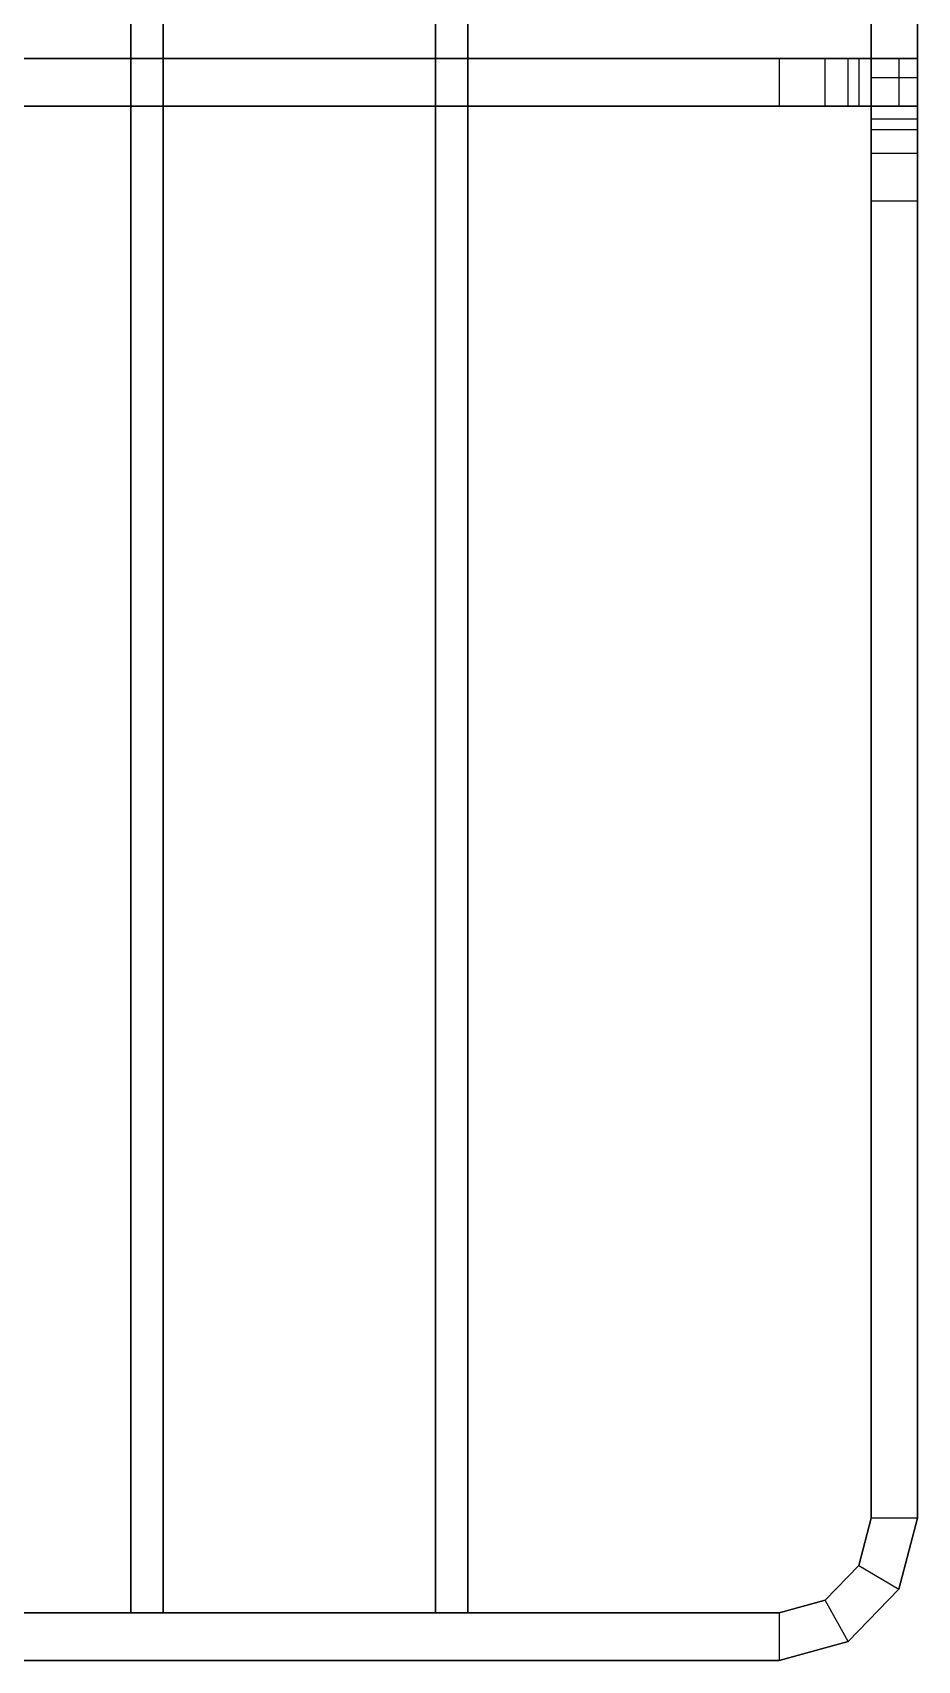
# Model space of a CAD drawing. Extents: x -5 to 335, y -500 to 0.
# Drawn here: x 260.6 to 335.1, y -465 to -327.8 of the extents above; entities that cross this region are included whole.
import ezdxf

# ---------------------------------------------------------------- set-up
doc = ezdxf.new("R2010")
doc.units = 0
doc.header["$MEASUREMENT"] = 0
doc.layers.add('ACESSORIO', color=7, linetype='CONTINUOUS')

msp = doc.modelspace()

# ---------------------------------------------------------------- linework, layer by layer
at = {"layer": 'ACESSORIO'}
for points in [[(271.58, -461, 122.09), (268.86, -461, 122.09), (268.86, -39, 122.09), (271.58, -39, 122.09)], [(268.86, -461, 124.94), (268.86, -39, 124.94), (271.58, -39, 124.94), (271.58, -461, 124.94)], [(268.86, -39, 122.09), (268.86, -461, 122.09), (268.86, -461, 124.94), (268.86, -39, 124.94)], [(271.58, -461, 442.59), (268.86, -461, 442.59), (268.86, -39, 442.59), (271.58, -39, 442.59)], [(268.86, -461, 445.44), (268.86, -39, 445.44), (271.58, -39, 445.44), (271.58, -461, 445.44)], [(268.86, -39, 442.59), (268.86, -461, 442.59), (268.86, -461, 445.44), (268.86, -39, 445.44)], [(268.86, -39, 763.08), (268.86, -461, 763.08), (268.86, -461, 765.93), (268.86, -39, 765.93)], [(268.86, -461, 765.93), (268.86, -39, 765.93), (271.58, -39, 765.93), (271.58, -461, 765.93)], [(271.58, -461, 763.08), (268.86, -461, 763.08), (268.86, -39, 763.08), (271.58, -39, 763.08)], [(271.58, -461, 1083.58), (268.86, -461, 1083.58), (268.86, -39, 1083.58), (271.58, -39, 1083.58)], [(268.86, -461, 1086.42), (268.86, -39, 1086.42), (271.58, -39, 1086.42), (271.58, -461, 1086.42)], [(268.86, -39, 1083.58), (268.86, -461, 1083.58), (268.86, -461, 1086.42), (268.86, -39, 1086.42)], [(268.86, -39, 1408.14), (268.86, -461, 1408.14), (268.86, -461, 1410.99), (268.86, -39, 1410.99)], [(268.86, -461, 1410.99), (268.86, -39, 1410.99), (271.58, -39, 1410.99), (271.58, -461, 1410.99)], [(271.58, -461, 1408.14), (268.86, -461, 1408.14), (268.86, -39, 1408.14), (271.58, -39, 1408.14)], [(271.58, -461, 122.09), (271.58, -461, 124.94), (271.58, -39, 124.94), (271.58, -39, 122.09)], [(271.58, -461, 442.59), (271.58, -461, 445.44), (271.58, -39, 445.44), (271.58, -39, 442.59)], [(271.58, -461, 763.08), (271.58, -461, 765.93), (271.58, -39, 765.93), (271.58, -39, 763.08)], [(271.58, -461, 1083.58), (271.58, -461, 1086.42), (271.58, -39, 1086.42), (271.58, -39, 1083.58)], [(271.58, -461, 1408.14), (271.58, -461, 1410.99), (271.58, -39, 1410.99), (271.58, -39, 1408.14)], [(294.54, -39, 121.7), (294.54, -461, 121.7), (294.54, -461, 124.55), (294.54, -39, 124.55)], [(294.54, -461, 124.55), (294.54, -39, 124.55), (297.26, -39, 124.55), (297.26, -461, 124.55)], [(297.26, -461, 121.7), (294.54, -461, 121.7), (294.54, -39, 121.7), (297.26, -39, 121.7)], [(294.54, -39, 442.19), (294.54, -461, 442.19), (294.54, -461, 445.04), (294.54, -39, 445.04)], [(294.54, -461, 445.04), (294.54, -39, 445.04), (297.26, -39, 445.04), (297.26, -461, 445.04)], [(297.26, -461, 442.19), (294.54, -461, 442.19), (294.54, -39, 442.19), (297.26, -39, 442.19)], [(297.26, -461, 762.68), (294.54, -461, 762.68), (294.54, -39, 762.68), (297.26, -39, 762.68)], [(294.54, -461, 765.53), (294.54, -39, 765.53), (297.26, -39, 765.53), (297.26, -461, 765.53)], [(294.54, -39, 762.68), (294.54, -461, 762.68), (294.54, -461, 765.53), (294.54, -39, 765.53)], [(294.54, -39, 1083.18), (294.54, -461, 1083.18), (294.54, -461, 1086.03), (294.54, -39, 1086.03)], [(294.54, -461, 1086.03), (294.54, -39, 1086.03), (297.26, -39, 1086.03), (297.26, -461, 1086.03)], [(297.26, -461, 1083.18), (294.54, -461, 1083.18), (294.54, -39, 1083.18), (297.26, -39, 1083.18)], [(297.26, -461, 1407.74), (294.54, -461, 1407.74), (294.54, -39, 1407.74), (297.26, -39, 1407.74)], [(294.54, -461, 1410.59), (294.54, -39, 1410.59), (297.26, -39, 1410.59), (297.26, -461, 1410.59)], [(294.54, -39, 1407.74), (294.54, -461, 1407.74), (294.54, -461, 1410.59), (294.54, -39, 1410.59)], [(297.26, -461, 121.7), (297.26, -461, 124.55), (297.26, -39, 124.55), (297.26, -39, 121.7)], [(297.26, -461, 442.19), (297.26, -461, 445.04), (297.26, -39, 445.04), (297.26, -39, 442.19)], [(297.26, -461, 762.68), (297.26, -461, 765.53), (297.26, -39, 765.53), (297.26, -39, 762.68)], [(297.26, -461, 1083.18), (297.26, -461, 1086.03), (297.26, -39, 1086.03), (297.26, -39, 1083.18)], [(297.26, -461, 1407.74), (297.26, -461, 1410.59), (297.26, -39, 1410.59), (297.26, -39, 1407.74)], [(331.26, -453, 121.7), (331.26, -47, 121.7), (331.26, -47, 125.77), (331.26, -453, 125.77)], [(335.15, -47, 121.7), (335.15, -453, 121.7), (331.26, -453, 121.7), (331.26, -47, 121.7)], [(335.15, -453, 125.77), (331.26, -453, 125.77), (331.26, -47, 125.77), (335.15, -47, 125.77)], [(331.26, -453, 170.53), (331.26, -47, 170.53), (331.26, -47, 174.6), (331.26, -453, 174.6)], [(335.15, -47, 170.53), (335.15, -453, 170.53), (331.26, -453, 170.53), (331.26, -47, 170.53)], [(335.15, -453, 174.6), (331.26, -453, 174.6), (331.26, -47, 174.6), (335.15, -47, 174.6)], [(331.26, -453, 442.19), (331.26, -47, 442.19), (331.26, -47, 446.26), (331.26, -453, 446.26)], [(335.15, -47, 442.19), (335.15, -453, 442.19), (331.26, -453, 442.19), (331.26, -47, 442.19)], [(335.15, -453, 446.26), (331.26, -453, 446.26), (331.26, -47, 446.26), (335.15, -47, 446.26)], [(335.15, -453, 495.1), (331.26, -453, 495.1), (331.26, -47, 495.1), (335.15, -47, 495.1)], [(335.15, -47, 491.03), (335.15, -453, 491.03), (331.26, -453, 491.03), (331.26, -47, 491.03)], [(331.26, -453, 491.03), (331.26, -47, 491.03), (331.26, -47, 495.1), (331.26, -453, 495.1)], [(331.26, -453, 811.52), (331.26, -47, 811.52), (331.26, -47, 815.59), (331.26, -453, 815.59)], [(335.15, -47, 811.52), (335.15, -453, 811.52), (331.26, -453, 811.52), (331.26, -47, 811.52)], [(335.15, -453, 815.59), (331.26, -453, 815.59), (331.26, -47, 815.59), (335.15, -47, 815.59)], [(335.15, -453, 766.75), (331.26, -453, 766.75), (331.26, -47, 766.75), (335.15, -47, 766.75)], [(335.15, -47, 762.68), (335.15, -453, 762.68), (331.26, -453, 762.68), (331.26, -47, 762.68)], [(331.26, -453, 762.68), (331.26, -47, 762.68), (331.26, -47, 766.75), (331.26, -453, 766.75)], [(331.26, -453, 1083.18), (331.26, -47, 1083.18), (331.26, -47, 1087.25), (331.26, -453, 1087.25)], [(335.15, -47, 1083.18), (335.15, -453, 1083.18), (331.26, -453, 1083.18), (331.26, -47, 1083.18)], [(335.15, -453, 1087.25), (331.26, -453, 1087.25), (331.26, -47, 1087.25), (335.15, -47, 1087.25)], [(335.15, -453, 1136.09), (331.26, -453, 1136.09), (331.26, -47, 1136.09), (335.15, -47, 1136.09)], [(335.15, -47, 1132.02), (335.15, -453, 1132.02), (331.26, -453, 1132.02), (331.26, -47, 1132.02)], [(331.26, -453, 1132.02), (331.26, -47, 1132.02), (331.26, -47, 1136.09), (331.26, -453, 1136.09)], [(331.26, -453, 1456.58), (331.26, -47, 1456.58), (331.26, -47, 1460.65), (331.26, -453, 1460.65)], [(335.15, -47, 1456.58), (335.15, -453, 1456.58), (331.26, -453, 1456.58), (331.26, -47, 1456.58)], [(335.15, -453, 1460.65), (331.26, -453, 1460.65), (331.26, -47, 1460.65), (335.15, -47, 1460.65)], [(335.15, -453, 1411.81), (331.26, -453, 1411.81), (331.26, -47, 1411.81), (335.15, -47, 1411.81)], [(335.15, -47, 1407.74), (335.15, -453, 1407.74), (331.26, -453, 1407.74), (331.26, -47, 1407.74)], [(331.26, -453, 1407.74), (331.26, -47, 1407.74), (331.26, -47, 1411.81), (331.26, -453, 1411.81)], [(335.15, -453, 125.77), (335.15, -453, 121.7), (335.15, -47, 121.7), (335.15, -47, 125.77)], [(335.15, -453, 174.6), (335.15, -453, 170.53), (335.15, -47, 170.53), (335.15, -47, 174.6)], [(335.15, -453, 446.26), (335.15, -453, 442.19), (335.15, -47, 442.19), (335.15, -47, 446.26)], [(335.15, -453, 495.1), (335.15, -453, 491.03), (335.15, -47, 491.03), (335.15, -47, 495.1)], [(335.15, -453, 815.59), (335.15, -453, 811.52), (335.15, -47, 811.52), (335.15, -47, 815.59)], [(335.15, -453, 766.75), (335.15, -453, 762.68), (335.15, -47, 762.68), (335.15, -47, 766.75)], [(335.15, -453, 1087.25), (335.15, -453, 1083.18), (335.15, -47, 1083.18), (335.15, -47, 1087.25)], [(335.15, -453, 1136.09), (335.15, -453, 1132.02), (335.15, -47, 1132.02), (335.15, -47, 1136.09)], [(335.15, -453, 1460.65), (335.15, -453, 1456.58), (335.15, -47, 1456.58), (335.15, -47, 1460.65)], [(335.15, -453, 1411.81), (335.15, -453, 1407.74), (335.15, -47, 1407.74), (335.15, -47, 1411.81)], [(323.49, -330, 121.7), (323.49, -330, 117.63), (6.81, -330, 118.02), (6.81, -330, 122.09)], [(6.81, -330, 118.02), (323.49, -330, 117.63), (323.49, -334, 117.63), (6.81, -334, 118.02)], [(323.49, -330, 121.7), (323.49, -334, 121.7), (6.81, -334, 122.09), (6.81, -330, 122.09)], [(323.49, -330, 442.19), (323.49, -330, 438.12), (6.81, -330, 438.52), (6.81, -330, 442.59)], [(6.81, -330, 438.52), (323.49, -330, 438.12), (323.49, -334, 438.12), (6.81, -334, 438.52)], [(323.49, -330, 442.19), (323.49, -334, 442.19), (6.81, -334, 442.59), (6.81, -330, 442.59)], [(323.49, -330, 762.68), (323.49, -334, 762.68), (6.81, -334, 763.08), (6.81, -330, 763.08)], [(6.81, -330, 759.01), (323.49, -330, 758.61), (323.49, -334, 758.61), (6.81, -334, 759.01)], [(323.49, -330, 762.68), (323.49, -330, 758.61), (6.81, -330, 759.01), (6.81, -330, 763.08)], [(323.49, -330, 1083.18), (323.49, -330, 1079.11), (6.81, -330, 1079.51), (6.81, -330, 1083.58)], [(6.81, -330, 1079.51), (323.49, -330, 1079.11), (323.49, -334, 1079.11), (6.81, -334, 1079.51)], [(323.49, -330, 1083.18), (323.49, -334, 1083.18), (6.81, -334, 1083.58), (6.81, -330, 1083.58)], [(323.49, -330, 1407.74), (323.49, -334, 1407.74), (6.81, -334, 1408.14), (6.81, -330, 1408.14)], [(6.81, -330, 1404.07), (323.49, -330, 1403.67), (323.49, -334, 1403.67), (6.81, -334, 1404.07)], [(323.49, -330, 1407.74), (323.49, -330, 1403.67), (6.81, -330, 1404.07), (6.81, -330, 1408.14)], [(329.32, -330, 119.26), (327.38, -330, 122.78), (323.49, -330, 121.7), (323.49, -330, 117.63)], [(323.49, -330, 121.7), (323.49, -334, 121.7), (327.38, -334, 122.78), (327.38, -330, 122.78)], [(329.32, -334, 119.26), (329.32, -330, 119.26), (323.49, -330, 117.63), (323.49, -334, 117.63)], [(329.32, -334, 439.76), (329.32, -330, 439.76), (323.49, -330, 438.12), (323.49, -334, 438.12)], [(329.32, -330, 439.76), (327.38, -330, 443.28), (323.49, -330, 442.19), (323.49, -330, 438.12)], [(323.49, -330, 442.19), (323.49, -334, 442.19), (327.38, -334, 443.28), (327.38, -330, 443.28)], [(329.32, -330, 760.25), (327.38, -330, 763.77), (323.49, -330, 762.68), (323.49, -330, 758.61)], [(329.32, -334, 760.25), (329.32, -330, 760.25), (323.49, -330, 758.61), (323.49, -334, 758.61)], [(323.49, -330, 762.68), (323.49, -334, 762.68), (327.38, -334, 763.77), (327.38, -330, 763.77)], [(329.32, -334, 1080.75), (329.32, -330, 1080.75), (323.49, -330, 1079.11), (323.49, -334, 1079.11)], [(329.32, -330, 1080.75), (327.38, -330, 1084.27), (323.49, -330, 1083.18), (323.49, -330, 1079.11)], [(323.49, -330, 1083.18), (323.49, -334, 1083.18), (327.38, -334, 1084.27), (327.38, -330, 1084.27)], [(323.49, -330, 1407.74), (323.49, -334, 1407.74), (327.38, -334, 1408.83), (327.38, -330, 1408.83)], [(329.32, -330, 1405.31), (327.38, -330, 1408.83), (323.49, -330, 1407.74), (323.49, -330, 1403.67)], [(329.32, -334, 1405.31), (329.32, -330, 1405.31), (323.49, -330, 1403.67), (323.49, -334, 1403.67)], [(327.38, -334, 122.78), (327.38, -330, 122.78), (330.22, -330, 125.77), (330.22, -334, 125.77)], [(330.22, -330, 125.77), (333.59, -330, 123.73), (329.32, -330, 119.26), (327.38, -330, 122.78)], [(330.22, -330, 446.26), (333.59, -330, 444.23), (329.32, -330, 439.76), (327.38, -330, 443.28)], [(327.38, -334, 443.28), (327.38, -330, 443.28), (330.22, -330, 446.26), (330.22, -334, 446.26)], [(330.22, -330, 766.75), (333.59, -330, 764.72), (329.32, -330, 760.25), (327.38, -330, 763.77)], [(327.38, -334, 763.77), (327.38, -330, 763.77), (330.22, -330, 766.75), (330.22, -334, 766.75)], [(330.22, -330, 1087.25), (333.59, -330, 1085.21), (329.32, -330, 1080.75), (327.38, -330, 1084.27)], [(327.38, -334, 1084.27), (327.38, -330, 1084.27), (330.22, -330, 1087.25), (330.22, -334, 1087.25)], [(330.22, -330, 1411.81), (333.59, -330, 1409.78), (329.32, -330, 1405.31), (327.38, -330, 1408.83)], [(327.38, -334, 1408.83), (327.38, -330, 1408.83), (330.22, -330, 1411.81), (330.22, -334, 1411.81)], [(333.59, -330, 123.73), (333.59, -334, 123.73), (329.32, -334, 119.26), (329.32, -330, 119.26)], [(333.59, -330, 444.23), (333.59, -334, 444.23), (329.32, -334, 439.76), (329.32, -330, 439.76)], [(333.59, -330, 764.72), (333.59, -334, 764.72), (329.32, -334, 760.25), (329.32, -330, 760.25)], [(333.59, -330, 1085.21), (333.59, -334, 1085.21), (329.32, -334, 1080.75), (329.32, -330, 1080.75)], [(333.59, -330, 1409.78), (333.59, -334, 1409.78), (329.32, -334, 1405.31), (329.32, -330, 1405.31)], [(330.22, -330, 125.77), (330.22, -334, 125.77), (331.26, -334, 129.84), (331.26, -330, 129.84)], [(335.15, -330, 129.84), (331.26, -330, 129.84), (330.22, -330, 125.77), (333.59, -330, 123.73)], [(330.22, -330, 446.26), (330.22, -334, 446.26), (331.26, -334, 450.33), (331.26, -330, 450.33)], [(335.15, -330, 450.33), (331.26, -330, 450.33), (330.22, -330, 446.26), (333.59, -330, 444.23)], [(330.22, -330, 766.75), (330.22, -334, 766.75), (331.26, -334, 770.82), (331.26, -330, 770.82)], [(335.15, -330, 770.82), (331.26, -330, 770.82), (330.22, -330, 766.75), (333.59, -330, 764.72)], [(330.22, -330, 1087.25), (330.22, -334, 1087.25), (331.26, -334, 1091.32), (331.26, -330, 1091.32)], [(335.15, -330, 1091.32), (331.26, -330, 1091.32), (330.22, -330, 1087.25), (333.59, -330, 1085.21)], [(330.22, -330, 1411.81), (330.22, -334, 1411.81), (331.26, -334, 1415.88), (331.26, -330, 1415.88)], [(335.15, -330, 1415.88), (331.26, -330, 1415.88), (330.22, -330, 1411.81), (333.59, -330, 1409.78)], [(331.26, -334, 211.23), (331.26, -334, 129.84), (331.26, -330, 129.84), (331.26, -330, 211.23)], [(335.15, -330, 211.23), (331.26, -330, 211.23), (331.26, -330, 129.84), (335.15, -330, 129.84)], [(331.26, -330, 211.23), (331.26, -334, 211.23), (331.26, -335.07, 215.3), (331.26, -331.61, 217.34)], [(335.15, -330, 211.23), (331.26, -330, 211.23), (331.26, -331.61, 217.34), (335.15, -331.61, 217.34)], [(331.26, -334, 531.73), (331.26, -334, 450.33), (331.26, -330, 450.33), (331.26, -330, 531.73)], [(335.15, -330, 531.73), (331.26, -330, 531.73), (331.26, -330, 450.33), (335.15, -330, 450.33)], [(335.15, -330, 531.73), (331.26, -330, 531.73), (331.26, -331.61, 537.83), (335.15, -331.61, 537.83)], [(331.26, -330, 531.73), (331.26, -334, 531.73), (331.26, -335.07, 535.8), (331.26, -331.61, 537.83)], [(335.15, -330, 852.22), (331.26, -330, 852.22), (331.26, -330, 770.82), (335.15, -330, 770.82)], [(331.26, -334, 852.22), (331.26, -334, 770.82), (331.26, -330, 770.82), (331.26, -330, 852.22)], [(331.26, -330, 852.22), (331.26, -334, 852.22), (331.26, -335.07, 856.29), (331.26, -331.61, 858.32)], [(335.15, -330, 852.22), (331.26, -330, 852.22), (331.26, -331.61, 858.32), (335.15, -331.61, 858.32)], [(335.15, -330, 1497.28), (331.26, -330, 1497.28), (331.26, -330, 1415.88), (335.15, -330, 1415.88)], [(331.26, -334, 1497.28), (331.26, -334, 1415.88), (331.26, -330, 1415.88), (331.26, -330, 1497.28)], [(331.26, -334, 1172.71), (331.26, -334, 1091.32), (331.26, -330, 1091.32), (331.26, -330, 1172.71)], [(335.15, -330, 1172.71), (331.26, -330, 1172.71), (331.26, -330, 1091.32), (335.15, -330, 1091.32)], [(331.26, -330, 1172.71), (331.26, -334, 1172.71), (331.26, -335.07, 1176.78), (331.26, -331.61, 1178.82)], [(335.15, -330, 1172.71), (331.26, -330, 1172.71), (331.26, -331.61, 1178.82), (335.15, -331.61, 1178.82)], [(331.26, -330, 1497.28), (331.26, -334, 1497.28), (331.26, -335.07, 1501.35), (331.26, -331.61, 1503.38)], [(335.15, -330, 1497.28), (331.26, -330, 1497.28), (331.26, -331.61, 1503.38), (335.15, -331.61, 1503.38)], [(335.15, -334, 129.84), (335.15, -330, 129.84), (333.59, -330, 123.73), (333.59, -334, 123.73)], [(335.15, -334, 450.33), (335.15, -330, 450.33), (333.59, -330, 444.23), (333.59, -334, 444.23)], [(335.15, -334, 770.82), (335.15, -330, 770.82), (333.59, -330, 764.72), (333.59, -334, 764.72)], [(335.15, -334, 1091.32), (335.15, -330, 1091.32), (333.59, -330, 1085.21), (333.59, -334, 1085.21)], [(335.15, -334, 1415.88), (335.15, -330, 1415.88), (333.59, -330, 1409.78), (333.59, -334, 1409.78)], [(335.15, -330, 211.23), (335.15, -334, 211.23), (335.15, -334, 129.84), (335.15, -330, 129.84)], [(335.15, -330, 211.23), (335.15, -334, 211.23), (335.15, -335.07, 215.3), (335.15, -331.61, 217.34)], [(335.15, -330, 531.73), (335.15, -334, 531.73), (335.15, -334, 450.33), (335.15, -330, 450.33)], [(335.15, -330, 531.73), (335.15, -334, 531.73), (335.15, -335.07, 535.8), (335.15, -331.61, 537.83)], [(335.15, -330, 852.22), (335.15, -334, 852.22), (335.15, -334, 770.82), (335.15, -330, 770.82)], [(335.15, -330, 852.22), (335.15, -334, 852.22), (335.15, -335.07, 856.29), (335.15, -331.61, 858.32)], [(335.15, -330, 1497.28), (335.15, -334, 1497.28), (335.15, -334, 1415.88), (335.15, -330, 1415.88)], [(335.15, -330, 1172.71), (335.15, -334, 1172.71), (335.15, -334, 1091.32), (335.15, -330, 1091.32)], [(335.15, -330, 1172.71), (335.15, -334, 1172.71), (335.15, -335.07, 1176.78), (335.15, -331.61, 1178.82)], [(335.15, -330, 1497.28), (335.15, -334, 1497.28), (335.15, -335.07, 1501.35), (335.15, -331.61, 1503.38)], [(331.26, -335.07, 215.3), (331.26, -331.61, 217.34), (331.26, -336, 221.8), (331.26, -338, 218.28)], [(331.26, -331.61, 217.34), (335.15, -331.61, 217.34), (335.15, -336, 221.8), (331.26, -336, 221.8)], [(331.26, -335.07, 535.8), (331.26, -331.61, 537.83), (331.26, -336, 542.3), (331.26, -338, 538.78)], [(331.26, -331.61, 537.83), (335.15, -331.61, 537.83), (335.15, -336, 542.3), (331.26, -336, 542.3)], [(331.26, -335.07, 856.29), (331.26, -331.61, 858.32), (331.26, -336, 862.79), (331.26, -338, 859.27)], [(331.26, -331.61, 858.32), (335.15, -331.61, 858.32), (335.15, -336, 862.79), (331.26, -336, 862.79)], [(331.26, -335.07, 1176.78), (331.26, -331.61, 1178.82), (331.26, -336, 1183.29), (331.26, -338, 1179.77)], [(331.26, -331.61, 1178.82), (335.15, -331.61, 1178.82), (335.15, -336, 1183.29), (331.26, -336, 1183.29)], [(331.26, -335.07, 1501.35), (331.26, -331.61, 1503.38), (331.26, -336, 1507.85), (331.26, -338, 1504.33)], [(331.26, -331.61, 1503.38), (335.15, -331.61, 1503.38), (335.15, -336, 1507.85), (331.26, -336, 1507.85)], [(335.15, -335.07, 215.3), (335.15, -331.61, 217.34), (335.15, -336, 221.8), (335.15, -338, 218.28)], [(335.15, -335.07, 535.8), (335.15, -331.61, 537.83), (335.15, -336, 542.3), (335.15, -338, 538.78)], [(335.15, -335.07, 856.29), (335.15, -331.61, 858.32), (335.15, -336, 862.79), (335.15, -338, 859.27)], [(335.15, -335.07, 1176.78), (335.15, -331.61, 1178.82), (335.15, -336, 1183.29), (335.15, -338, 1179.77)], [(335.15, -335.07, 1501.35), (335.15, -331.61, 1503.38), (335.15, -336, 1507.85), (335.15, -338, 1504.33)], [(323.49, -334, 117.63), (6.81, -334, 118.02), (6.81, -334, 122.09), (323.49, -334, 121.7)], [(323.49, -334, 438.12), (6.81, -334, 438.52), (6.81, -334, 442.59), (323.49, -334, 442.19)], [(323.49, -334, 758.61), (6.81, -334, 759.01), (6.81, -334, 763.08), (323.49, -334, 762.68)], [(323.49, -334, 1079.11), (6.81, -334, 1079.51), (6.81, -334, 1083.58), (323.49, -334, 1083.18)], [(323.49, -334, 1403.67), (6.81, -334, 1404.07), (6.81, -334, 1408.14), (323.49, -334, 1407.74)], [(329.32, -334, 119.26), (327.38, -334, 122.78), (323.49, -334, 121.7), (323.49, -334, 117.63)], [(329.32, -334, 439.76), (327.38, -334, 443.28), (323.49, -334, 442.19), (323.49, -334, 438.12)], [(329.32, -334, 760.25), (327.38, -334, 763.77), (323.49, -334, 762.68), (323.49, -334, 758.61)], [(329.32, -334, 1080.75), (327.38, -334, 1084.27), (323.49, -334, 1083.18), (323.49, -334, 1079.11)], [(329.32, -334, 1405.31), (327.38, -334, 1408.83), (323.49, -334, 1407.74), (323.49, -334, 1403.67)], [(330.22, -334, 125.77), (333.59, -334, 123.73), (329.32, -334, 119.26), (327.38, -334, 122.78)], [(330.22, -334, 446.26), (333.59, -334, 444.23), (329.32, -334, 439.76), (327.38, -334, 443.28)], [(330.22, -334, 766.75), (333.59, -334, 764.72), (329.32, -334, 760.25), (327.38, -334, 763.77)], [(330.22, -334, 1087.25), (333.59, -334, 1085.21), (329.32, -334, 1080.75), (327.38, -334, 1084.27)], [(330.22, -334, 1411.81), (333.59, -334, 1409.78), (329.32, -334, 1405.31), (327.38, -334, 1408.83)], [(335.15, -334, 129.84), (331.26, -334, 129.84), (330.22, -334, 125.77), (333.59, -334, 123.73)], [(335.15, -334, 450.33), (331.26, -334, 450.33), (330.22, -334, 446.26), (333.59, -334, 444.23)], [(335.15, -334, 770.82), (331.26, -334, 770.82), (330.22, -334, 766.75), (333.59, -334, 764.72)], [(335.15, -334, 1091.32), (331.26, -334, 1091.32), (330.22, -334, 1087.25), (333.59, -334, 1085.21)], [(335.15, -334, 1415.88), (331.26, -334, 1415.88), (330.22, -334, 1411.81), (333.59, -334, 1409.78)], [(335.15, -334, 129.84), (335.15, -334, 211.23), (331.26, -334, 211.23), (331.26, -334, 129.84)], [(331.26, -335.07, 215.3), (335.15, -335.07, 215.3), (335.15, -334, 211.23), (331.26, -334, 211.23)], [(335.15, -334, 450.33), (335.15, -334, 531.73), (331.26, -334, 531.73), (331.26, -334, 450.33)], [(331.26, -335.07, 535.8), (335.15, -335.07, 535.8), (335.15, -334, 531.73), (331.26, -334, 531.73)], [(335.15, -334, 770.82), (335.15, -334, 852.22), (331.26, -334, 852.22), (331.26, -334, 770.82)], [(331.26, -335.07, 856.29), (335.15, -335.07, 856.29), (335.15, -334, 852.22), (331.26, -334, 852.22)], [(335.15, -334, 1415.88), (335.15, -334, 1497.28), (331.26, -334, 1497.28), (331.26, -334, 1415.88)], [(335.15, -334, 1091.32), (335.15, -334, 1172.71), (331.26, -334, 1172.71), (331.26, -334, 1091.32)], [(331.26, -335.07, 1176.78), (335.15, -335.07, 1176.78), (335.15, -334, 1172.71), (331.26, -334, 1172.71)], [(331.26, -335.07, 1501.35), (335.15, -335.07, 1501.35), (335.15, -334, 1497.28), (331.26, -334, 1497.28)], [(335.15, -338, 218.28), (331.26, -338, 218.28), (331.26, -335.07, 215.3), (335.15, -335.07, 215.3)], [(335.15, -338, 538.78), (331.26, -338, 538.78), (331.26, -335.07, 535.8), (335.15, -335.07, 535.8)], [(335.15, -338, 859.27), (331.26, -338, 859.27), (331.26, -335.07, 856.29), (335.15, -335.07, 856.29)], [(335.15, -338, 1179.77), (331.26, -338, 1179.77), (331.26, -335.07, 1176.78), (335.15, -335.07, 1176.78)], [(335.15, -338, 1504.33), (331.26, -338, 1504.33), (331.26, -335.07, 1501.35), (335.15, -335.07, 1501.35)], [(335.15, -336, 221.8), (331.26, -336, 221.8), (331.26, -342, 223.44), (335.15, -342, 223.44)], [(331.26, -336, 221.8), (331.26, -338, 218.28), (331.26, -342, 219.37), (331.26, -342, 223.44)], [(335.15, -336, 542.3), (331.26, -336, 542.3), (331.26, -342, 543.93), (335.15, -342, 543.93)], [(331.26, -336, 542.3), (331.26, -338, 538.78), (331.26, -342, 539.86), (331.26, -342, 543.93)], [(335.15, -336, 862.79), (331.26, -336, 862.79), (331.26, -342, 864.43), (335.15, -342, 864.43)], [(331.26, -336, 862.79), (331.26, -338, 859.27), (331.26, -342, 860.36), (331.26, -342, 864.43)], [(331.26, -336, 1183.29), (331.26, -338, 1179.77), (331.26, -342, 1180.85), (331.26, -342, 1184.92)], [(335.15, -336, 1183.29), (331.26, -336, 1183.29), (331.26, -342, 1184.92), (335.15, -342, 1184.92)], [(335.15, -336, 1507.85), (331.26, -336, 1507.85), (331.26, -342, 1509.49), (335.15, -342, 1509.49)], [(331.26, -336, 1507.85), (331.26, -338, 1504.33), (331.26, -342, 1505.42), (331.26, -342, 1509.49)], [(335.15, -336, 221.8), (335.15, -338, 218.28), (335.15, -342, 219.37), (335.15, -342, 223.44)], [(335.15, -336, 542.3), (335.15, -338, 538.78), (335.15, -342, 539.86), (335.15, -342, 543.93)], [(335.15, -336, 862.79), (335.15, -338, 859.27), (335.15, -342, 860.36), (335.15, -342, 864.43)], [(335.15, -336, 1183.29), (335.15, -338, 1179.77), (335.15, -342, 1180.85), (335.15, -342, 1184.92)], [(335.15, -336, 1507.85), (335.15, -338, 1504.33), (335.15, -342, 1505.42), (335.15, -342, 1509.49)], [(331.26, -342, 219.37), (335.15, -342, 219.37), (335.15, -338, 218.28), (331.26, -338, 218.28)], [(331.26, -342, 539.86), (335.15, -342, 539.86), (335.15, -338, 538.78), (331.26, -338, 538.78)], [(331.26, -342, 860.36), (335.15, -342, 860.36), (335.15, -338, 859.27), (331.26, -338, 859.27)], [(331.26, -342, 1180.85), (335.15, -342, 1180.85), (335.15, -338, 1179.77), (331.26, -338, 1179.77)], [(331.26, -342, 1505.42), (335.15, -342, 1505.42), (335.15, -338, 1504.33), (331.26, -338, 1504.33)], [(331.26, -453, 539.86), (331.26, -342, 539.86), (331.26, -342, 543.93), (331.26, -453, 543.93)], [(335.15, -342, 539.86), (335.15, -453, 539.86), (331.26, -453, 539.86), (331.26, -342, 539.86)], [(335.15, -453, 543.93), (331.26, -453, 543.93), (331.26, -342, 543.93), (335.15, -342, 543.93)], [(335.15, -453, 864.43), (331.26, -453, 864.43), (331.26, -342, 864.43), (335.15, -342, 864.43)], [(335.15, -342, 860.36), (335.15, -453, 860.36), (331.26, -453, 860.36), (331.26, -342, 860.36)], [(331.26, -453, 860.36), (331.26, -342, 860.36), (331.26, -342, 864.43), (331.26, -453, 864.43)], [(331.26, -453, 219.37), (331.26, -342, 219.37), (331.26, -342, 223.44), (331.26, -453, 223.44)], [(335.15, -342, 219.37), (335.15, -453, 219.37), (331.26, -453, 219.37), (331.26, -342, 219.37)], [(335.15, -453, 223.44), (331.26, -453, 223.44), (331.26, -342, 223.44), (335.15, -342, 223.44)], [(335.15, -453, 1509.49), (331.26, -453, 1509.49), (331.26, -342, 1509.49), (335.15, -342, 1509.49)], [(335.15, -342, 1505.42), (335.15, -453, 1505.42), (331.26, -453, 1505.42), (331.26, -342, 1505.42)], [(331.26, -453, 1505.42), (331.26, -342, 1505.42), (331.26, -342, 1509.49), (331.26, -453, 1509.49)], [(331.26, -453, 1180.85), (331.26, -342, 1180.85), (331.26, -342, 1184.92), (331.26, -453, 1184.92)], [(335.15, -342, 1180.85), (335.15, -453, 1180.85), (331.26, -453, 1180.85), (331.26, -342, 1180.85)], [(335.15, -453, 1184.92), (331.26, -453, 1184.92), (331.26, -342, 1184.92), (335.15, -342, 1184.92)], [(335.15, -453, 543.93), (335.15, -453, 539.86), (335.15, -342, 539.86), (335.15, -342, 543.93)], [(335.15, -453, 864.43), (335.15, -453, 860.36), (335.15, -342, 860.36), (335.15, -342, 864.43)], [(335.15, -453, 223.44), (335.15, -453, 219.37), (335.15, -342, 219.37), (335.15, -342, 223.44)], [(335.15, -453, 1509.49), (335.15, -453, 1505.42), (335.15, -342, 1505.42), (335.15, -342, 1509.49)], [(335.15, -453, 1184.92), (335.15, -453, 1180.85), (335.15, -342, 1180.85), (335.15, -342, 1184.92)], [(330.22, -457, 125.77), (330.22, -457, 121.7), (331.26, -453, 121.7), (331.26, -453, 125.77)], [(335.15, -453, 121.7), (331.26, -453, 121.7), (330.22, -457, 121.7), (333.59, -459, 121.7)], [(330.22, -457, 174.6), (330.22, -457, 170.53), (331.26, -453, 170.53), (331.26, -453, 174.6)], [(335.15, -453, 125.77), (331.26, -453, 125.77), (330.22, -457, 125.77), (333.59, -459, 125.77)], [(335.15, -453, 170.53), (331.26, -453, 170.53), (330.22, -457, 170.53), (333.59, -459, 170.53)], [(335.15, -453, 174.6), (331.26, -453, 174.6), (330.22, -457, 174.6), (333.59, -459, 174.6)], [(330.22, -457, 223.44), (330.22, -457, 219.37), (331.26, -453, 219.37), (331.26, -453, 223.44)], [(335.15, -453, 223.44), (331.26, -453, 223.44), (330.22, -457, 223.44), (333.59, -459, 223.44)], [(335.15, -453, 219.37), (331.26, -453, 219.37), (330.22, -457, 219.37), (333.59, -459, 219.37)], [(330.22, -457, 446.26), (330.22, -457, 442.19), (331.26, -453, 442.19), (331.26, -453, 446.26)], [(335.15, -453, 442.19), (331.26, -453, 442.19), (330.22, -457, 442.19), (333.59, -459, 442.19)], [(335.15, -453, 446.26), (331.26, -453, 446.26), (330.22, -457, 446.26), (333.59, -459, 446.26)], [(330.22, -457, 495.1), (330.22, -457, 491.03), (331.26, -453, 491.03), (331.26, -453, 495.1)], [(335.15, -453, 495.1), (331.26, -453, 495.1), (330.22, -457, 495.1), (333.59, -459, 495.1)], [(335.15, -453, 491.03), (331.26, -453, 491.03), (330.22, -457, 491.03), (333.59, -459, 491.03)], [(330.22, -457, 543.93), (330.22, -457, 539.86), (331.26, -453, 539.86), (331.26, -453, 543.93)], [(335.15, -453, 543.93), (331.26, -453, 543.93), (330.22, -457, 543.93), (333.59, -459, 543.93)], [(335.15, -453, 539.86), (331.26, -453, 539.86), (330.22, -457, 539.86), (333.59, -459, 539.86)], [(330.22, -457, 766.75), (330.22, -457, 762.68), (331.26, -453, 762.68), (331.26, -453, 766.75)], [(335.15, -453, 766.75), (331.26, -453, 766.75), (330.22, -457, 766.75), (333.59, -459, 766.75)], [(335.15, -453, 762.68), (331.26, -453, 762.68), (330.22, -457, 762.68), (333.59, -459, 762.68)], [(330.22, -457, 864.43), (330.22, -457, 860.36), (331.26, -453, 860.36), (331.26, -453, 864.43)], [(330.22, -457, 815.59), (330.22, -457, 811.52), (331.26, -453, 811.52), (331.26, -453, 815.59)], [(335.15, -453, 811.52), (331.26, -453, 811.52), (330.22, -457, 811.52), (333.59, -459, 811.52)], [(335.15, -453, 815.59), (331.26, -453, 815.59), (330.22, -457, 815.59), (333.59, -459, 815.59)], [(335.15, -453, 860.36), (331.26, -453, 860.36), (330.22, -457, 860.36), (333.59, -459, 860.36)], [(335.15, -453, 864.43), (331.26, -453, 864.43), (330.22, -457, 864.43), (333.59, -459, 864.43)], [(330.22, -457, 1136.09), (330.22, -457, 1132.02), (331.26, -453, 1132.02), (331.26, -453, 1136.09)], [(330.22, -457, 1087.25), (330.22, -457, 1083.18), (331.26, -453, 1083.18), (331.26, -453, 1087.25)], [(335.15, -453, 1083.18), (331.26, -453, 1083.18), (330.22, -457, 1083.18), (333.59, -459, 1083.18)], [(335.15, -453, 1087.25), (331.26, -453, 1087.25), (330.22, -457, 1087.25), (333.59, -459, 1087.25)], [(335.15, -453, 1136.09), (331.26, -453, 1136.09), (330.22, -457, 1136.09), (333.59, -459, 1136.09)], [(335.15, -453, 1132.02), (331.26, -453, 1132.02), (330.22, -457, 1132.02), (333.59, -459, 1132.02)], [(330.22, -457, 1184.92), (330.22, -457, 1180.85), (331.26, -453, 1180.85), (331.26, -453, 1184.92)], [(335.15, -453, 1184.92), (331.26, -453, 1184.92), (330.22, -457, 1184.92), (333.59, -459, 1184.92)], [(335.15, -453, 1180.85), (331.26, -453, 1180.85), (330.22, -457, 1180.85), (333.59, -459, 1180.85)], [(330.22, -457, 1411.81), (330.22, -457, 1407.74), (331.26, -453, 1407.74), (331.26, -453, 1411.81)], [(335.15, -453, 1411.81), (331.26, -453, 1411.81), (330.22, -457, 1411.81), (333.59, -459, 1411.81)], [(335.15, -453, 1407.74), (331.26, -453, 1407.74), (330.22, -457, 1407.74), (333.59, -459, 1407.74)], [(330.22, -457, 1460.65), (330.22, -457, 1456.58), (331.26, -453, 1456.58), (331.26, -453, 1460.65)], [(335.15, -453, 1456.58), (331.26, -453, 1456.58), (330.22, -457, 1456.58), (333.59, -459, 1456.58)], [(335.15, -453, 1460.65), (331.26, -453, 1460.65), (330.22, -457, 1460.65), (333.59, -459, 1460.65)], [(330.22, -457, 1509.49), (330.22, -457, 1505.42), (331.26, -453, 1505.42), (331.26, -453, 1509.49)], [(335.15, -453, 1505.42), (331.26, -453, 1505.42), (330.22, -457, 1505.42), (333.59, -459, 1505.42)], [(335.15, -453, 1509.49), (331.26, -453, 1509.49), (330.22, -457, 1509.49), (333.59, -459, 1509.49)], [(335.15, -453, 121.7), (335.15, -453, 125.77), (333.59, -459, 125.77), (333.59, -459, 121.7)], [(335.15, -453, 170.53), (335.15, -453, 174.6), (333.59, -459, 174.6), (333.59, -459, 170.53)], [(335.15, -453, 219.37), (335.15, -453, 223.44), (333.59, -459, 223.44), (333.59, -459, 219.37)], [(335.15, -453, 442.19), (335.15, -453, 446.26), (333.59, -459, 446.26), (333.59, -459, 442.19)], [(335.15, -453, 491.03), (335.15, -453, 495.1), (333.59, -459, 495.1), (333.59, -459, 491.03)], [(335.15, -453, 539.86), (335.15, -453, 543.93), (333.59, -459, 543.93), (333.59, -459, 539.86)], [(335.15, -453, 762.68), (335.15, -453, 766.75), (333.59, -459, 766.75), (333.59, -459, 762.68)], [(335.15, -453, 811.52), (335.15, -453, 815.59), (333.59, -459, 815.59), (333.59, -459, 811.52)], [(335.15, -453, 860.36), (335.15, -453, 864.43), (333.59, -459, 864.43), (333.59, -459, 860.36)], [(335.15, -453, 1083.18), (335.15, -453, 1087.25), (333.59, -459, 1087.25), (333.59, -459, 1083.18)], [(335.15, -453, 1132.02), (335.15, -453, 1136.09), (333.59, -459, 1136.09), (333.59, -459, 1132.02)], [(335.15, -453, 1180.85), (335.15, -453, 1184.92), (333.59, -459, 1184.92), (333.59, -459, 1180.85)], [(335.15, -453, 1407.74), (335.15, -453, 1411.81), (333.59, -459, 1411.81), (333.59, -459, 1407.74)], [(335.15, -453, 1456.58), (335.15, -453, 1460.65), (333.59, -459, 1460.65), (333.59, -459, 1456.58)], [(335.15, -453, 1505.42), (335.15, -453, 1509.49), (333.59, -459, 1509.49), (333.59, -459, 1505.42)], [(327.38, -459.93, 121.7), (327.38, -459.93, 125.77), (330.22, -457, 125.77), (330.22, -457, 121.7)], [(330.22, -457, 121.7), (333.59, -459, 121.7), (329.32, -463.39, 121.7), (327.38, -459.93, 121.7)], [(330.22, -457, 170.53), (333.59, -459, 170.53), (329.32, -463.39, 170.53), (327.38, -459.93, 170.53)], [(330.22, -457, 174.6), (333.59, -459, 174.6), (329.32, -463.39, 174.6), (327.38, -459.93, 174.6)], [(330.22, -457, 125.77), (333.59, -459, 125.77), (329.32, -463.39, 125.77), (327.38, -459.93, 125.77)], [(327.38, -459.93, 170.53), (327.38, -459.93, 174.6), (330.22, -457, 174.6), (330.22, -457, 170.53)], [(330.22, -457, 223.44), (333.59, -459, 223.44), (329.32, -463.39, 223.44), (327.38, -459.93, 223.44)], [(330.22, -457, 219.37), (333.59, -459, 219.37), (329.32, -463.39, 219.37), (327.38, -459.93, 219.37)], [(327.38, -459.93, 219.37), (327.38, -459.93, 223.44), (330.22, -457, 223.44), (330.22, -457, 219.37)], [(330.22, -457, 442.19), (333.59, -459, 442.19), (329.32, -463.39, 442.19), (327.38, -459.93, 442.19)], [(330.22, -457, 446.26), (333.59, -459, 446.26), (329.32, -463.39, 446.26), (327.38, -459.93, 446.26)], [(327.38, -459.93, 442.19), (327.38, -459.93, 446.26), (330.22, -457, 446.26), (330.22, -457, 442.19)], [(330.22, -457, 495.1), (333.59, -459, 495.1), (329.32, -463.39, 495.1), (327.38, -459.93, 495.1)], [(330.22, -457, 491.03), (333.59, -459, 491.03), (329.32, -463.39, 491.03), (327.38, -459.93, 491.03)], [(327.38, -459.93, 491.03), (327.38, -459.93, 495.1), (330.22, -457, 495.1), (330.22, -457, 491.03)], [(330.22, -457, 543.93), (333.59, -459, 543.93), (329.32, -463.39, 543.93), (327.38, -459.93, 543.93)], [(330.22, -457, 539.86), (333.59, -459, 539.86), (329.32, -463.39, 539.86), (327.38, -459.93, 539.86)], [(327.38, -459.93, 539.86), (327.38, -459.93, 543.93), (330.22, -457, 543.93), (330.22, -457, 539.86)], [(330.22, -457, 766.75), (333.59, -459, 766.75), (329.32, -463.39, 766.75), (327.38, -459.93, 766.75)], [(330.22, -457, 762.68), (333.59, -459, 762.68), (329.32, -463.39, 762.68), (327.38, -459.93, 762.68)], [(327.38, -459.93, 762.68), (327.38, -459.93, 766.75), (330.22, -457, 766.75), (330.22, -457, 762.68)], [(330.22, -457, 860.36), (333.59, -459, 860.36), (329.32, -463.39, 860.36), (327.38, -459.93, 860.36)], [(330.22, -457, 864.43), (333.59, -459, 864.43), (329.32, -463.39, 864.43), (327.38, -459.93, 864.43)], [(330.22, -457, 811.52), (333.59, -459, 811.52), (329.32, -463.39, 811.52), (327.38, -459.93, 811.52)], [(330.22, -457, 815.59), (333.59, -459, 815.59), (329.32, -463.39, 815.59), (327.38, -459.93, 815.59)], [(327.38, -459.93, 811.52), (327.38, -459.93, 815.59), (330.22, -457, 815.59), (330.22, -457, 811.52)], [(327.38, -459.93, 860.36), (327.38, -459.93, 864.43), (330.22, -457, 864.43), (330.22, -457, 860.36)], [(330.22, -457, 1136.09), (333.59, -459, 1136.09), (329.32, -463.39, 1136.09), (327.38, -459.93, 1136.09)], [(330.22, -457, 1132.02), (333.59, -459, 1132.02), (329.32, -463.39, 1132.02), (327.38, -459.93, 1132.02)], [(330.22, -457, 1083.18), (333.59, -459, 1083.18), (329.32, -463.39, 1083.18), (327.38, -459.93, 1083.18)], [(330.22, -457, 1087.25), (333.59, -459, 1087.25), (329.32, -463.39, 1087.25), (327.38, -459.93, 1087.25)], [(327.38, -459.93, 1083.18), (327.38, -459.93, 1087.25), (330.22, -457, 1087.25), (330.22, -457, 1083.18)], [(327.38, -459.93, 1132.02), (327.38, -459.93, 1136.09), (330.22, -457, 1136.09), (330.22, -457, 1132.02)], [(330.22, -457, 1184.92), (333.59, -459, 1184.92), (329.32, -463.39, 1184.92), (327.38, -459.93, 1184.92)], [(330.22, -457, 1180.85), (333.59, -459, 1180.85), (329.32, -463.39, 1180.85), (327.38, -459.93, 1180.85)], [(327.38, -459.93, 1180.85), (327.38, -459.93, 1184.92), (330.22, -457, 1184.92), (330.22, -457, 1180.85)], [(330.22, -457, 1411.81), (333.59, -459, 1411.81), (329.32, -463.39, 1411.81), (327.38, -459.93, 1411.81)], [(330.22, -457, 1407.74), (333.59, -459, 1407.74), (329.32, -463.39, 1407.74), (327.38, -459.93, 1407.74)], [(327.38, -459.93, 1407.74), (327.38, -459.93, 1411.81), (330.22, -457, 1411.81), (330.22, -457, 1407.74)], [(330.22, -457, 1456.58), (333.59, -459, 1456.58), (329.32, -463.39, 1456.58), (327.38, -459.93, 1456.58)], [(330.22, -457, 1460.65), (333.59, -459, 1460.65), (329.32, -463.39, 1460.65), (327.38, -459.93, 1460.65)], [(327.38, -459.93, 1456.58), (327.38, -459.93, 1460.65), (330.22, -457, 1460.65), (330.22, -457, 1456.58)], [(330.22, -457, 1505.42), (333.59, -459, 1505.42), (329.32, -463.39, 1505.42), (327.38, -459.93, 1505.42)], [(330.22, -457, 1509.49), (333.59, -459, 1509.49), (329.32, -463.39, 1509.49), (327.38, -459.93, 1509.49)], [(327.38, -459.93, 1505.42), (327.38, -459.93, 1509.49), (330.22, -457, 1509.49), (330.22, -457, 1505.42)], [(333.59, -459, 125.77), (333.59, -459, 121.7), (329.32, -463.39, 121.7), (329.32, -463.39, 125.77)], [(333.59, -459, 174.6), (333.59, -459, 170.53), (329.32, -463.39, 170.53), (329.32, -463.39, 174.6)], [(333.59, -459, 223.44), (333.59, -459, 219.37), (329.32, -463.39, 219.37), (329.32, -463.39, 223.44)], [(333.59, -459, 446.26), (333.59, -459, 442.19), (329.32, -463.39, 442.19), (329.32, -463.39, 446.26)], [(333.59, -459, 495.1), (333.59, -459, 491.03), (329.32, -463.39, 491.03), (329.32, -463.39, 495.1)], [(333.59, -459, 543.93), (333.59, -459, 539.86), (329.32, -463.39, 539.86), (329.32, -463.39, 543.93)], [(333.59, -459, 766.75), (333.59, -459, 762.68), (329.32, -463.39, 762.68), (329.32, -463.39, 766.75)], [(333.59, -459, 864.43), (333.59, -459, 860.36), (329.32, -463.39, 860.36), (329.32, -463.39, 864.43)], [(333.59, -459, 815.59), (333.59, -459, 811.52), (329.32, -463.39, 811.52), (329.32, -463.39, 815.59)], [(333.59, -459, 1136.09), (333.59, -459, 1132.02), (329.32, -463.39, 1132.02), (329.32, -463.39, 1136.09)], [(333.59, -459, 1087.25), (333.59, -459, 1083.18), (329.32, -463.39, 1083.18), (329.32, -463.39, 1087.25)], [(333.59, -459, 1184.92), (333.59, -459, 1180.85), (329.32, -463.39, 1180.85), (329.32, -463.39, 1184.92)], [(333.59, -459, 1411.81), (333.59, -459, 1407.74), (329.32, -463.39, 1407.74), (329.32, -463.39, 1411.81)], [(333.59, -459, 1460.65), (333.59, -459, 1456.58), (329.32, -463.39, 1456.58), (329.32, -463.39, 1460.65)], [(333.59, -459, 1509.49), (333.59, -459, 1505.42), (329.32, -463.39, 1505.42), (329.32, -463.39, 1509.49)], [(329.32, -463.39, 223.44), (327.38, -459.93, 223.44), (323.49, -461, 223.44), (323.49, -465, 223.44)], [(329.32, -463.39, 219.37), (327.38, -459.93, 219.37), (323.49, -461, 219.37), (323.49, -465, 219.37)], [(323.49, -461, 223.44), (323.49, -461, 219.37), (327.38, -459.93, 219.37), (327.38, -459.93, 223.44)], [(329.32, -463.39, 121.7), (327.38, -459.93, 121.7), (323.49, -461, 121.7), (323.49, -465, 121.7)], [(329.32, -463.39, 125.77), (327.38, -459.93, 125.77), (323.49, -461, 125.77), (323.49, -465, 125.77)], [(323.49, -461, 125.77), (323.49, -461, 121.7), (327.38, -459.93, 121.7), (327.38, -459.93, 125.77)], [(323.49, -461, 174.6), (323.49, -461, 170.53), (327.38, -459.93, 170.53), (327.38, -459.93, 174.6)], [(329.32, -463.39, 170.53), (327.38, -459.93, 170.53), (323.49, -461, 170.53), (323.49, -465, 170.53)], [(329.32, -463.39, 174.6), (327.38, -459.93, 174.6), (323.49, -461, 174.6), (323.49, -465, 174.6)], [(329.32, -463.39, 442.19), (327.38, -459.93, 442.19), (323.49, -461, 442.19), (323.49, -465, 442.19)], [(329.32, -463.39, 446.26), (327.38, -459.93, 446.26), (323.49, -461, 446.26), (323.49, -465, 446.26)], [(323.49, -461, 446.26), (323.49, -461, 442.19), (327.38, -459.93, 442.19), (327.38, -459.93, 446.26)], [(329.32, -463.39, 495.1), (327.38, -459.93, 495.1), (323.49, -461, 495.1), (323.49, -465, 495.1)], [(329.32, -463.39, 491.03), (327.38, -459.93, 491.03), (323.49, -461, 491.03), (323.49, -465, 491.03)], [(323.49, -461, 495.1), (323.49, -461, 491.03), (327.38, -459.93, 491.03), (327.38, -459.93, 495.1)], [(329.32, -463.39, 543.93), (327.38, -459.93, 543.93), (323.49, -461, 543.93), (323.49, -465, 543.93)], [(329.32, -463.39, 539.86), (327.38, -459.93, 539.86), (323.49, -461, 539.86), (323.49, -465, 539.86)], [(323.49, -461, 543.93), (323.49, -461, 539.86), (327.38, -459.93, 539.86), (327.38, -459.93, 543.93)], [(329.32, -463.39, 766.75), (327.38, -459.93, 766.75), (323.49, -461, 766.75), (323.49, -465, 766.75)], [(329.32, -463.39, 762.68), (327.38, -459.93, 762.68), (323.49, -461, 762.68), (323.49, -465, 762.68)], [(323.49, -461, 766.75), (323.49, -461, 762.68), (327.38, -459.93, 762.68), (327.38, -459.93, 766.75)], [(323.49, -461, 815.59), (323.49, -461, 811.52), (327.38, -459.93, 811.52), (327.38, -459.93, 815.59)], [(329.32, -463.39, 811.52), (327.38, -459.93, 811.52), (323.49, -461, 811.52), (323.49, -465, 811.52)], [(329.32, -463.39, 815.59), (327.38, -459.93, 815.59), (323.49, -461, 815.59), (323.49, -465, 815.59)], [(329.32, -463.39, 860.36), (327.38, -459.93, 860.36), (323.49, -461, 860.36), (323.49, -465, 860.36)], [(329.32, -463.39, 864.43), (327.38, -459.93, 864.43), (323.49, -461, 864.43), (323.49, -465, 864.43)], [(323.49, -461, 864.43), (323.49, -461, 860.36), (327.38, -459.93, 860.36), (327.38, -459.93, 864.43)], [(329.32, -463.39, 1083.18), (327.38, -459.93, 1083.18), (323.49, -461, 1083.18), (323.49, -465, 1083.18)], [(329.32, -463.39, 1087.25), (327.38, -459.93, 1087.25), (323.49, -461, 1087.25), (323.49, -465, 1087.25)], [(323.49, -461, 1087.25), (323.49, -461, 1083.18), (327.38, -459.93, 1083.18), (327.38, -459.93, 1087.25)], [(329.32, -463.39, 1136.09), (327.38, -459.93, 1136.09), (323.49, -461, 1136.09), (323.49, -465, 1136.09)], [(329.32, -463.39, 1132.02), (327.38, -459.93, 1132.02), (323.49, -461, 1132.02), (323.49, -465, 1132.02)], [(323.49, -461, 1136.09), (323.49, -461, 1132.02), (327.38, -459.93, 1132.02), (327.38, -459.93, 1136.09)], [(329.32, -463.39, 1184.92), (327.38, -459.93, 1184.92), (323.49, -461, 1184.92), (323.49, -465, 1184.92)], [(329.32, -463.39, 1180.85), (327.38, -459.93, 1180.85), (323.49, -461, 1180.85), (323.49, -465, 1180.85)], [(323.49, -461, 1184.92), (323.49, -461, 1180.85), (327.38, -459.93, 1180.85), (327.38, -459.93, 1184.92)], [(323.49, -461, 1411.81), (323.49, -461, 1407.74), (327.38, -459.93, 1407.74), (327.38, -459.93, 1411.81)], [(329.32, -463.39, 1411.81), (327.38, -459.93, 1411.81), (323.49, -461, 1411.81), (323.49, -465, 1411.81)], [(329.32, -463.39, 1407.74), (327.38, -459.93, 1407.74), (323.49, -461, 1407.74), (323.49, -465, 1407.74)], [(323.49, -461, 1509.49), (323.49, -461, 1505.42), (327.38, -459.93, 1505.42), (327.38, -459.93, 1509.49)], [(329.32, -463.39, 1505.42), (327.38, -459.93, 1505.42), (323.49, -461, 1505.42), (323.49, -465, 1505.42)], [(329.32, -463.39, 1509.49), (327.38, -459.93, 1509.49), (323.49, -461, 1509.49), (323.49, -465, 1509.49)], [(323.49, -461, 1460.65), (323.49, -461, 1456.58), (327.38, -459.93, 1456.58), (327.38, -459.93, 1460.65)], [(329.32, -463.39, 1456.58), (327.38, -459.93, 1456.58), (323.49, -461, 1456.58), (323.49, -465, 1456.58)], [(329.32, -463.39, 1460.65), (327.38, -459.93, 1460.65), (323.49, -461, 1460.65), (323.49, -465, 1460.65)], [(323.49, -461, 223.44), (323.49, -465, 223.44), (187.45, -465, 223.84), (187.45, -461, 223.84)], [(187.45, -461, 219.77), (323.49, -461, 219.37), (323.49, -465, 219.37), (187.45, -465, 219.77)], [(323.49, -461, 223.44), (323.49, -461, 219.37), (187.45, -461, 219.77), (187.45, -461, 223.84)], [(323.49, -461, 125.77), (323.49, -461, 121.7), (187.45, -461, 122.09), (187.45, -461, 126.16)], [(187.45, -461, 122.09), (323.49, -461, 121.7), (323.49, -465, 121.7), (187.45, -465, 122.09)], [(323.49, -461, 125.77), (323.49, -465, 125.77), (187.45, -465, 126.16), (187.45, -461, 126.16)], [(323.49, -461, 174.6), (323.49, -465, 174.6), (187.45, -465, 175), (187.45, -461, 175)], [(187.45, -461, 170.93), (323.49, -461, 170.53), (323.49, -465, 170.53), (187.45, -465, 170.93)], [(323.49, -461, 174.6), (323.49, -461, 170.53), (187.45, -461, 170.93), (187.45, -461, 175)], [(323.49, -461, 543.93), (323.49, -465, 543.93), (187.45, -465, 544.33), (187.45, -461, 544.33)], [(187.45, -461, 540.26), (323.49, -461, 539.86), (323.49, -465, 539.86), (187.45, -465, 540.26)], [(323.49, -461, 543.93), (323.49, -461, 539.86), (187.45, -461, 540.26), (187.45, -461, 544.33)], [(323.49, -461, 446.26), (323.49, -465, 446.26), (187.45, -465, 446.66), (187.45, -461, 446.66)], [(187.45, -461, 442.59), (323.49, -461, 442.19), (323.49, -465, 442.19), (187.45, -465, 442.59)], [(323.49, -461, 446.26), (323.49, -461, 442.19), (187.45, -461, 442.59), (187.45, -461, 446.66)], [(323.49, -461, 495.1), (323.49, -461, 491.03), (187.45, -461, 491.42), (187.45, -461, 495.49)], [(187.45, -461, 491.42), (323.49, -461, 491.03), (323.49, -465, 491.03), (187.45, -465, 491.42)], [(323.49, -461, 495.1), (323.49, -465, 495.1), (187.45, -465, 495.49), (187.45, -461, 495.49)], [(323.49, -461, 815.59), (323.49, -465, 815.59), (187.45, -465, 815.99), (187.45, -461, 815.99)], [(187.45, -461, 811.92), (323.49, -461, 811.52), (323.49, -465, 811.52), (187.45, -465, 811.92)], [(323.49, -461, 815.59), (323.49, -461, 811.52), (187.45, -461, 811.92), (187.45, -461, 815.99)], [(323.49, -461, 766.75), (323.49, -461, 762.68), (187.45, -461, 763.08), (187.45, -461, 767.15)], [(187.45, -461, 763.08), (323.49, -461, 762.68), (323.49, -465, 762.68), (187.45, -465, 763.08)], [(323.49, -461, 766.75), (323.49, -465, 766.75), (187.45, -465, 767.15), (187.45, -461, 767.15)], [(323.49, -461, 864.43), (323.49, -461, 860.36), (187.45, -461, 860.76), (187.45, -461, 864.83)], [(187.45, -461, 860.76), (323.49, -461, 860.36), (323.49, -465, 860.36), (187.45, -465, 860.76)], [(323.49, -461, 864.43), (323.49, -465, 864.43), (187.45, -465, 864.83), (187.45, -461, 864.83)], [(323.49, -461, 1184.92), (323.49, -465, 1184.92), (187.45, -465, 1185.32), (187.45, -461, 1185.32)], [(187.45, -461, 1181.25), (323.49, -461, 1180.85), (323.49, -465, 1180.85), (187.45, -465, 1181.25)], [(323.49, -461, 1184.92), (323.49, -461, 1180.85), (187.45, -461, 1181.25), (187.45, -461, 1185.32)], [(323.49, -461, 1087.25), (323.49, -465, 1087.25), (187.45, -465, 1087.65), (187.45, -461, 1087.65)], [(187.45, -461, 1083.58), (323.49, -461, 1083.18), (323.49, -465, 1083.18), (187.45, -465, 1083.58)], [(323.49, -461, 1087.25), (323.49, -461, 1083.18), (187.45, -461, 1083.58), (187.45, -461, 1087.65)], [(323.49, -461, 1136.09), (323.49, -461, 1132.02), (187.45, -461, 1132.41), (187.45, -461, 1136.48)], [(187.45, -461, 1132.41), (323.49, -461, 1132.02), (323.49, -465, 1132.02), (187.45, -465, 1132.41)], [(323.49, -461, 1136.09), (323.49, -465, 1136.09), (187.45, -465, 1136.48), (187.45, -461, 1136.48)], [(323.49, -461, 1460.65), (323.49, -465, 1460.65), (187.45, -465, 1461.05), (187.45, -461, 1461.05)], [(187.45, -461, 1456.98), (323.49, -461, 1456.58), (323.49, -465, 1456.58), (187.45, -465, 1456.98)], [(323.49, -461, 1460.65), (323.49, -461, 1456.58), (187.45, -461, 1456.98), (187.45, -461, 1461.05)], [(323.49, -461, 1411.81), (323.49, -461, 1407.74), (187.45, -461, 1408.14), (187.45, -461, 1412.21)], [(187.45, -461, 1408.14), (323.49, -461, 1407.74), (323.49, -465, 1407.74), (187.45, -465, 1408.14)], [(323.49, -461, 1411.81), (323.49, -465, 1411.81), (187.45, -465, 1412.21), (187.45, -461, 1412.21)], [(323.49, -461, 1509.49), (323.49, -461, 1505.42), (187.45, -461, 1505.81), (187.45, -461, 1509.88)], [(187.45, -461, 1505.81), (323.49, -461, 1505.42), (323.49, -465, 1505.42), (187.45, -465, 1505.81)], [(323.49, -461, 1509.49), (323.49, -465, 1509.49), (187.45, -465, 1509.88), (187.45, -461, 1509.88)], [(329.32, -463.39, 219.37), (329.32, -463.39, 223.44), (323.49, -465, 223.44), (323.49, -465, 219.37)], [(329.32, -463.39, 121.7), (329.32, -463.39, 125.77), (323.49, -465, 125.77), (323.49, -465, 121.7)], [(329.32, -463.39, 170.53), (329.32, -463.39, 174.6), (323.49, -465, 174.6), (323.49, -465, 170.53)], [(329.32, -463.39, 442.19), (329.32, -463.39, 446.26), (323.49, -465, 446.26), (323.49, -465, 442.19)], [(329.32, -463.39, 491.03), (329.32, -463.39, 495.1), (323.49, -465, 495.1), (323.49, -465, 491.03)], [(329.32, -463.39, 539.86), (329.32, -463.39, 543.93), (323.49, -465, 543.93), (323.49, -465, 539.86)], [(329.32, -463.39, 762.68), (329.32, -463.39, 766.75), (323.49, -465, 766.75), (323.49, -465, 762.68)], [(329.32, -463.39, 811.52), (329.32, -463.39, 815.59), (323.49, -465, 815.59), (323.49, -465, 811.52)], [(329.32, -463.39, 860.36), (329.32, -463.39, 864.43), (323.49, -465, 864.43), (323.49, -465, 860.36)], [(329.32, -463.39, 1083.18), (329.32, -463.39, 1087.25), (323.49, -465, 1087.25), (323.49, -465, 1083.18)], [(329.32, -463.39, 1132.02), (329.32, -463.39, 1136.09), (323.49, -465, 1136.09), (323.49, -465, 1132.02)], [(329.32, -463.39, 1180.85), (329.32, -463.39, 1184.92), (323.49, -465, 1184.92), (323.49, -465, 1180.85)], [(329.32, -463.39, 1407.74), (329.32, -463.39, 1411.81), (323.49, -465, 1411.81), (323.49, -465, 1407.74)], [(329.32, -463.39, 1505.42), (329.32, -463.39, 1509.49), (323.49, -465, 1509.49), (323.49, -465, 1505.42)], [(329.32, -463.39, 1456.58), (329.32, -463.39, 1460.65), (323.49, -465, 1460.65), (323.49, -465, 1456.58)], [(323.49, -465, 219.37), (187.45, -465, 219.77), (187.45, -465, 223.84), (323.49, -465, 223.44)], [(323.49, -465, 121.7), (187.45, -465, 122.09), (187.45, -465, 126.16), (323.49, -465, 125.77)], [(323.49, -465, 170.53), (187.45, -465, 170.93), (187.45, -465, 175), (323.49, -465, 174.6)], [(323.49, -465, 539.86), (187.45, -465, 540.26), (187.45, -465, 544.33), (323.49, -465, 543.93)], [(323.49, -465, 442.19), (187.45, -465, 442.59), (187.45, -465, 446.66), (323.49, -465, 446.26)], [(323.49, -465, 491.03), (187.45, -465, 491.42), (187.45, -465, 495.49), (323.49, -465, 495.1)], [(323.49, -465, 811.52), (187.45, -465, 811.92), (187.45, -465, 815.99), (323.49, -465, 815.59)], [(323.49, -465, 762.68), (187.45, -465, 763.08), (187.45, -465, 767.15), (323.49, -465, 766.75)], [(323.49, -465, 860.36), (187.45, -465, 860.76), (187.45, -465, 864.83), (323.49, -465, 864.43)], [(323.49, -465, 1180.85), (187.45, -465, 1181.25), (187.45, -465, 1185.32), (323.49, -465, 1184.92)], [(323.49, -465, 1083.18), (187.45, -465, 1083.58), (187.45, -465, 1087.65), (323.49, -465, 1087.25)], [(323.49, -465, 1132.02), (187.45, -465, 1132.41), (187.45, -465, 1136.48), (323.49, -465, 1136.09)], [(323.49, -465, 1456.58), (187.45, -465, 1456.98), (187.45, -465, 1461.05), (323.49, -465, 1460.65)], [(323.49, -465, 1407.74), (187.45, -465, 1408.14), (187.45, -465, 1412.21), (323.49, -465, 1411.81)], [(323.49, -465, 1505.42), (187.45, -465, 1505.81), (187.45, -465, 1509.88), (323.49, -465, 1509.49)]]:
    msp.add_3dface(points, dxfattribs=at)

doc.saveas('drawing.dxf')
